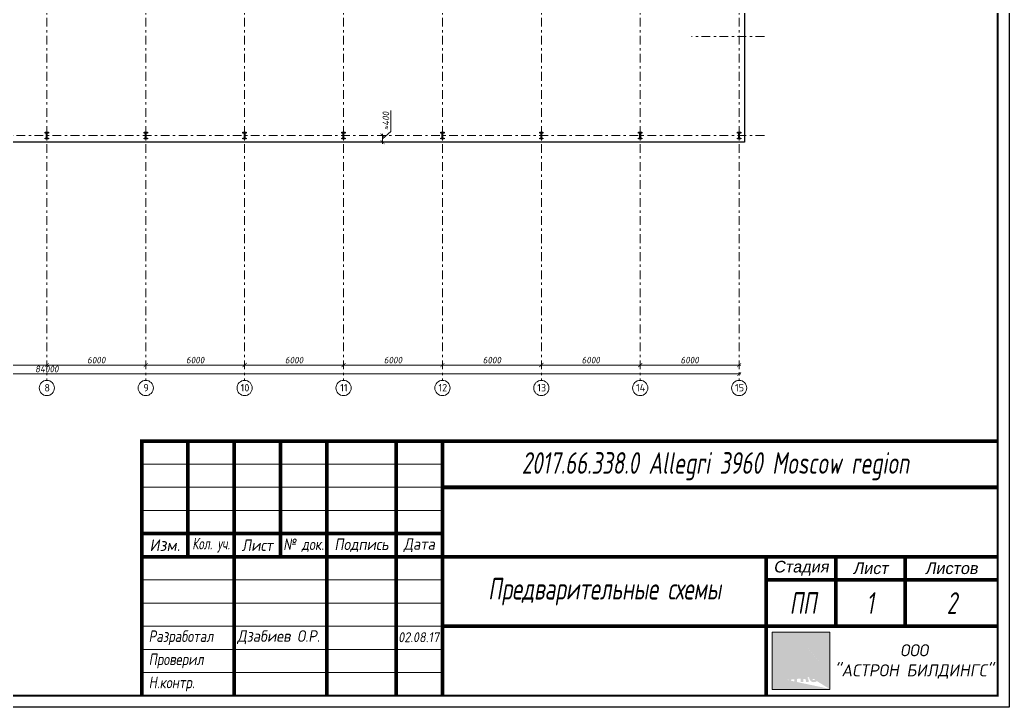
# Model space of a CAD drawing. Header units: millimetres. Extents: x -2648 to 2168491, y -277796 to 297800.
# Drawn here: x 65486 to 125510, y -230548 to -188866 of the extents above; entities that cross this region are included whole.
import ezdxf
from ezdxf.enums import TextEntityAlignment as Align

# ---------------------------------------------------------------- set-up
doc = ezdxf.new("R2010")
doc.units = ezdxf.units.MM
doc.linetypes.add('Штрихштриховая', pattern=[1093.611073, 529.166651, -211.666656, 141.111112, -211.666656])
doc.layers.get('0').update_dxf_attribs({"lineweight": 0})
doc.layers.get('Defpoints').update_dxf_attribs({"color": 252})
doc.layers.add('Axes', color=1, linetype='Continuous')
doc.layers.add('Dimension', color=162, linetype='Continuous', lineweight=25)
doc.layers.add('я_12', color=1, linetype='Continuous', lineweight=20)
doc.styles.add('Лена', font='isocpeur.ttf', dxfattribs={"oblique": 10})
doc.dimstyles.new('S-100', dxfattribs={"dimscale": 100, "dimtxt": 1, "dimasz": 1.5, "dimexe": 1, "dimexo": 1, "dimgap": 1, "dimtad": 1, "dimdec": 0, "dimzin": 0, "dimdsep": 46, "dimtxsty": 'Лена', "dimblk": 'ARCHTICK', "dimcen": 2, "dimdle": 1, "dimclrd": 256, "dimclre": 256, "dimclrt": 256, "dimadec": 0, "dimazin": 0, "dimtfac": 1, "dimtdec": 0, "dimtmove": 1, "dimatfit": 2, "dimfxl": 1, "dimtolj": 1, "dimtzin": 0, "dimlwd": 20, "dimlwe": 20, "dimarcsym": 0})

# ---------------------------------------------------------------- blocks, each defined once
blk = doc.blocks.new('ASTRON_Stamp')
h = blk.add_hatch(color=150)
h.paths.add_polyline_path([(9.94, 4.84), (10.26, 4.88), (10.58, 4.84), (10.85, 4.7), (11.05, 4.49), (11.18, 4.22), (11.22, 3.89), (11.18, 3.57), (11.05, 3.29), (10.85, 3.08), (10.58, 2.95), (10.26, 2.9), (9.94, 2.95), (9.68, 3.08), (9.47, 3.29), (9.35, 3.56), (9.3, 3.89), (9.35, 4.22), (9.47, 4.49), (9.68, 4.7)], flags=16)
h.paths.add_polyline_path([(4.57, 4.88), (4.34, 4.86), (4.13, 4.79), (3.96, 4.67), (3.85, 4.49), (3.81, 4.26), (3.84, 4.06), (3.95, 3.92), (4.09, 3.83), (4.27, 3.76), (4.62, 3.66), (4.73, 3.62), (4.81, 3.58), (4.85, 3.54), (4.86, 3.49), (4.84, 3.42), (4.8, 3.37), (4.74, 3.34), (4.68, 3.33), (4.62, 3.32), (4.55, 3.32), (4.48, 3.34), (4.42, 3.36), (4.37, 3.4), (4.34, 3.46), (4.33, 3.48), (4.32, 3.53), (4.32, 3.55), (4.32, 3.58), (3.73, 3.58), (3.8, 3.28), (3.97, 3.08), (4.18, 2.96), (4.4, 2.91), (4.57, 2.9), (4.82, 2.92), (5.06, 2.99), (5.26, 3.11), (5.39, 3.3), (5.44, 3.55), (5.41, 3.74), (5.33, 3.87), (5.21, 3.98), (5.07, 4.05), (4.91, 4.1), (4.6, 4.18), (4.48, 4.22), (4.39, 4.27), (4.36, 4.34), (4.37, 4.39), (4.41, 4.43), (4.46, 4.45), (4.52, 4.46), (4.57, 4.47), (4.6, 4.46), (4.64, 4.46), (4.68, 4.45), (4.71, 4.44), (4.74, 4.42), (4.77, 4.4), (4.79, 4.37), (4.8, 4.34), (4.81, 4.31), (4.81, 4.27), (5.36, 4.27), (5.31, 4.51), (5.19, 4.68), (5.02, 4.8), (4.81, 4.86)], flags=16)
h.paths.add_polyline_path([(1.3, 1.3), (1.3, 13.7), (13.7, 13.7), (13.7, 1.3)])
h.paths.add_polyline_path([(12.61, 2.94), (13.18, 2.94), (13.18, 4.84), (12.63, 4.84), (12.63, 3.81), (12.07, 4.84), (11.47, 4.84), (11.47, 2.94), (12.02, 2.94), (12.02, 3.99)], flags=16)
h.paths.add_polyline_path([(10.17, 4.4), (10.26, 4.41), (10.36, 4.4), (10.46, 4.35), (10.55, 4.26), (10.62, 4.11), (10.64, 3.89), (10.62, 3.68), (10.55, 3.53), (10.46, 3.43), (10.36, 3.39), (10.26, 3.37), (10.17, 3.39), (10.07, 3.43), (9.98, 3.53), (9.91, 3.68), (9.89, 3.89), (9.91, 4.11), (9.98, 4.26), (10.07, 4.35)], flags=0)
h.paths.add_polyline_path([(8.28, 4.01), (7.98, 4.01), (7.98, 4.39), (8.25, 4.39), (8.37, 4.38), (8.45, 4.35), (8.5, 4.31), (8.53, 4.26), (8.54, 4.2), (8.52, 4.11), (8.48, 4.06), (8.42, 4.03), (8.35, 4.01)], flags=0)
h.paths.add_polyline_path([(9.18, 2.94), (9.15, 3.01), (9.14, 3.1), (9.13, 3.19), (9.12, 3.35), (9.1, 3.48), (9.06, 3.6), (9, 3.7), (8.93, 3.77), (8.84, 3.82), (8.94, 3.88), (9.02, 3.96), (9.08, 4.07), (9.11, 4.18), (9.12, 4.3), (9.09, 4.49), (9, 4.64), (8.86, 4.75), (8.69, 4.82), (8.5, 4.84), (7.39, 4.84), (7.39, 2.94), (7.98, 2.94), (7.98, 3.6), (8.29, 3.6), (8.4, 3.58), (8.47, 3.53), (8.52, 3.44), (8.54, 3.34), (8.56, 3.12), (8.58, 3), (8.6, 2.94)], flags=16)
h.paths.add_polyline_path([(5.53, 4.35), (5.53, 4.84), (7.18, 4.84), (7.18, 4.35), (6.65, 4.35), (6.65, 2.94), (6.06, 2.94), (6.06, 4.35)], flags=16)
h.paths.add_polyline_path([(2.92, 3.62), (2.75, 4.21), (2.56, 3.62)], flags=0)
h.paths.add_polyline_path([(1.77, 2.94), (2.35, 2.94), (2.44, 3.21), (3.04, 3.21), (3.12, 2.94), (3.72, 2.94), (3.03, 4.84), (2.46, 4.84)], flags=16)
h.paths.add_polyline_path([(7.47, 12.14), (13.18, 5.31), (10.93, 5.31), (10.93, 7.99), (7.47, 9.21), (4.01, 7.99), (4.01, 5.31), (1.77, 5.31)], flags=16)
edge = h.paths.add_edge_path(flags=16)
edge.add_line((10.07, 3.43), (10.02, 3.49))
edge.add_line((8.51, 4.3), (8.48, 4.33))
edge.add_line((8.87, 3.8), (8.85, 3.83))
edge.add_line((4.39, 3.39), (4.37, 3.41))
edge.add_line((13.41, 1.52), (13.47, 1.58))
edge.add_line((10.45, 3.43), (10.55, 3.53))
edge.add_line((8.84, 3.82), (8.86, 3.83))
at = {"layer": 'Defpoints'}
h = blk.add_hatch(color=255, dxfattribs=at)
h.paths.add_polyline_path([(7.47, 12.14), (4.01, 7.99), (4.01, 7.99), (7.47, 9.21), (10.93, 7.99)])
h.paths.add_polyline_path([(4.01, 5.31), (1.77, 5.31), (4.01, 7.99)])
h.paths.add_polyline_path([(10.93, 7.99), (10.93, 5.31), (13.18, 5.31)])
h.paths.add_polyline_path([(3.03, 4.84), (2.46, 4.84), (1.77, 2.94), (2.35, 2.94), (2.44, 3.21), (3.04, 3.21), (3.12, 2.94), (3.72, 2.94)])
h.paths.add_polyline_path([(2.92, 3.62), (2.56, 3.62), (2.75, 4.21)], flags=16)
h.paths.add_polyline_path([(5.07, 4.05), (4.91, 4.1), (4.6, 4.18), (4.48, 4.22), (4.39, 4.27), (4.36, 4.34), (4.37, 4.39), (4.41, 4.43), (4.46, 4.45), (4.52, 4.46), (4.57, 4.47), (4.6, 4.46), (4.64, 4.46), (4.68, 4.45), (4.71, 4.44), (4.74, 4.42), (4.77, 4.4), (4.79, 4.37), (4.8, 4.34), (4.81, 4.31), (4.81, 4.27), (5.36, 4.27), (5.31, 4.51), (5.19, 4.68), (5.02, 4.8), (4.81, 4.86), (4.57, 4.88), (4.34, 4.86), (4.13, 4.79), (3.96, 4.67), (3.85, 4.49), (3.81, 4.26), (3.84, 4.06), (3.95, 3.92), (4.09, 3.83), (4.27, 3.76), (4.62, 3.66), (4.73, 3.62), (4.81, 3.58), (4.85, 3.54), (4.86, 3.49), (4.84, 3.42), (4.8, 3.37), (4.74, 3.34), (4.68, 3.33), (4.62, 3.32), (4.55, 3.32), (4.48, 3.34), (4.42, 3.36), (4.37, 3.4), (4.33, 3.47), (4.32, 3.54), (4.32, 3.58), (3.73, 3.58), (3.8, 3.28), (3.97, 3.08), (4.18, 2.96), (4.4, 2.91), (4.57, 2.9), (4.82, 2.92), (5.06, 2.99), (5.26, 3.11), (5.39, 3.3), (5.44, 3.55), (5.41, 3.74), (5.33, 3.87), (5.21, 3.98)])
h.paths.add_polyline_path([(6.65, 4.35), (7.18, 4.35), (7.18, 4.84), (5.53, 4.84), (5.53, 4.35), (6.06, 4.35), (6.06, 2.94), (6.65, 2.94)])
h.paths.add_polyline_path([(9.12, 4.3), (9.09, 4.49), (9, 4.64), (8.86, 4.75), (8.69, 4.82), (8.5, 4.84), (7.39, 4.84), (7.39, 2.94), (7.98, 2.94), (7.98, 3.6), (8.29, 3.6), (8.4, 3.58), (8.47, 3.53), (8.52, 3.44), (8.54, 3.34), (8.56, 3.12), (8.58, 3), (8.6, 2.94), (9.18, 2.94), (9.15, 3.01), (9.14, 3.1), (9.13, 3.19), (9.12, 3.35), (9.1, 3.48), (9.06, 3.6), (9, 3.7), (8.93, 3.77), (8.84, 3.82), (8.94, 3.88), (9.02, 3.96), (9.08, 4.07), (9.11, 4.18)])
h.paths.add_polyline_path([(8.54, 4.2), (8.52, 4.11), (8.48, 4.06), (8.42, 4.03), (8.35, 4.01), (8.28, 4.01), (7.98, 4.01), (7.98, 4.39), (8.25, 4.39), (8.37, 4.38), (8.45, 4.35), (8.5, 4.31), (8.53, 4.26)], flags=16)
h.paths.add_polyline_path([(11.18, 4.22), (11.05, 4.49), (10.85, 4.7), (10.58, 4.84), (10.26, 4.88), (9.94, 4.84), (9.68, 4.7), (9.47, 4.49), (9.35, 4.22), (9.3, 3.89), (9.35, 3.56), (9.47, 3.29), (9.68, 3.08), (9.94, 2.95), (10.26, 2.9), (10.58, 2.95), (10.85, 3.08), (11.05, 3.29), (11.18, 3.57), (11.22, 3.89)])
h.paths.add_polyline_path([(9.91, 4.11), (9.98, 4.26), (10.07, 4.35), (10.17, 4.4), (10.26, 4.41), (10.36, 4.4), (10.46, 4.35), (10.55, 4.26), (10.62, 4.11), (10.64, 3.89), (10.62, 3.68), (10.55, 3.53), (10.46, 3.43), (10.36, 3.39), (10.26, 3.37), (10.17, 3.39), (10.07, 3.43), (9.98, 3.53), (9.91, 3.68), (9.89, 3.89)], flags=16)
h.paths.add_polyline_path([(12.07, 4.84), (11.47, 4.84), (11.47, 2.94), (12.02, 2.94), (12.02, 3.99), (12.61, 2.94), (13.18, 2.94), (13.18, 4.84), (12.63, 4.84), (12.63, 3.81)])
at = {"color": 152, "lineweight": 9}
for p, q in [((1.3, 13.7), (1.3, 1.3)), ((13.7, 13.7), (1.3, 13.7)), ((13.7, 13.7), (13.7, 1.3)), ((13.7, 1.3), (1.3, 1.3))]:
    blk.add_line(p, q, dxfattribs=at)
at = {"insert": (31.96, 7.36), "char_height": 2.6, "attachment_point": 5, "style": 'Лена'}
blk.add_mtext_dynamic_manual_height_columns('ООО \\P"АСТРОН БИЛДИНГС"', width=36.2279, gutter_width=85.23, heights=[0], dxfattribs=at)
blk = doc.blocks.new('_ArchTick')
at = {"color": 0, "linetype": 'ByBlock', "const_width": 0.15}
blk.add_lwpolyline([(-0.5, -0.5), (0.5, 0.5)], dxfattribs=at)
blk = doc.blocks.new('*D262')
at = {"layer": 'Defpoints', "color": 0, "lineweight": -2, "ltscale": 100, "transparency": 16777216}
for p in [(25127, -209701), (109127, -209701), (109127, -210341)]:
    blk.add_point(p, dxfattribs=at)
at = {"layer": 'Dimension', "lineweight": 20, "ltscale": 100, "transparency": 16777216}
for p, q in [((25027, -210341), (109227, -210341)), ((25127, -210241), (25127, -210441)), ((109127, -210241), (109127, -210441))]:
    blk.add_line(p, q, dxfattribs=at)
at = {"layer": 'Dimension', "lineweight": 20, "ltscale": 100, "transparency": 16777216, "xscale": 250, "yscale": 250, "zscale": 250, "rotation": 180}
blk.add_blockref('_ArchTick', (25127, -210341), dxfattribs=at)
at = {"layer": 'Dimension', "lineweight": 20, "ltscale": 100, "transparency": 16777216, "xscale": 250, "yscale": 250, "zscale": 250}
blk.add_blockref('_ArchTick', (109127, -210341), dxfattribs=at)
at = {"layer": 'Dimension', "lineweight": -2, "ltscale": 100, "transparency": 16777216, "insert": (67127, -210041), "char_height": 400, "attachment_point": 5, "style": 'Лена'}
blk.add_mtext('\\A1;84000', dxfattribs=at)
blk = doc.blocks.new('*D277')
at = {"layer": 'Defpoints', "color": 0, "lineweight": -2, "ltscale": 100, "transparency": 16777216}
for p in [(67127, -209644), (67127, -209801), (61127, -210422)]:
    blk.add_point(p, dxfattribs=at)
at = {"layer": 'Dimension', "lineweight": 20, "ltscale": 100, "transparency": 16777216}
for p, q in [((61027, -209801), (67227, -209801)), ((61127, -209901), (61127, -209701)), ((67127, -209744), (67127, -209901))]:
    blk.add_line(p, q, dxfattribs=at)
at = {"layer": 'Dimension', "lineweight": 20, "ltscale": 100, "transparency": 16777216, "xscale": 250, "yscale": 250, "zscale": 250, "rotation": 180}
blk.add_blockref('_ArchTick', (61127, -209801), dxfattribs=at)
at = {"layer": 'Dimension', "lineweight": 20, "ltscale": 100, "transparency": 16777216, "xscale": 250, "yscale": 250, "zscale": 250}
blk.add_blockref('_ArchTick', (67127, -209801), dxfattribs=at)
at = {"layer": 'Dimension', "lineweight": -2, "ltscale": 100, "transparency": 16777216, "insert": (64127, -209501), "char_height": 400, "attachment_point": 5, "style": 'Лена'}
blk.add_mtext('\\A1;6000', dxfattribs=at)
blk = doc.blocks.new('*D278')
at = {"layer": 'Defpoints', "color": 0, "lineweight": -2, "ltscale": 100, "transparency": 16777216}
for p in [(73127, -209644), (73127, -209801), (67127, -210422)]:
    blk.add_point(p, dxfattribs=at)
at = {"layer": 'Dimension', "lineweight": 20, "ltscale": 100, "transparency": 16777216}
for p, q in [((67027, -209801), (73227, -209801)), ((67127, -209901), (67127, -209701)), ((73127, -209744), (73127, -209901))]:
    blk.add_line(p, q, dxfattribs=at)
at = {"layer": 'Dimension', "lineweight": 20, "ltscale": 100, "transparency": 16777216, "xscale": 250, "yscale": 250, "zscale": 250, "rotation": 180}
blk.add_blockref('_ArchTick', (67127, -209801), dxfattribs=at)
at = {"layer": 'Dimension', "lineweight": 20, "ltscale": 100, "transparency": 16777216, "xscale": 250, "yscale": 250, "zscale": 250}
blk.add_blockref('_ArchTick', (73127, -209801), dxfattribs=at)
at = {"layer": 'Dimension', "lineweight": -2, "ltscale": 100, "transparency": 16777216, "insert": (70127, -209501), "char_height": 400, "attachment_point": 5, "style": 'Лена'}
blk.add_mtext('\\A1;6000', dxfattribs=at)
blk = doc.blocks.new('*D279')
at = {"layer": 'Defpoints', "color": 0, "lineweight": -2, "ltscale": 100, "transparency": 16777216}
for p in [(79127, -209644), (79127, -209801), (73127, -210422)]:
    blk.add_point(p, dxfattribs=at)
at = {"layer": 'Dimension', "lineweight": 20, "ltscale": 100, "transparency": 16777216}
for p, q in [((73027, -209801), (79227, -209801)), ((73127, -209901), (73127, -209701)), ((79127, -209744), (79127, -209901))]:
    blk.add_line(p, q, dxfattribs=at)
at = {"layer": 'Dimension', "lineweight": 20, "ltscale": 100, "transparency": 16777216, "xscale": 250, "yscale": 250, "zscale": 250, "rotation": 180}
blk.add_blockref('_ArchTick', (73127, -209801), dxfattribs=at)
at = {"layer": 'Dimension', "lineweight": 20, "ltscale": 100, "transparency": 16777216, "xscale": 250, "yscale": 250, "zscale": 250}
blk.add_blockref('_ArchTick', (79127, -209801), dxfattribs=at)
at = {"layer": 'Dimension', "lineweight": -2, "ltscale": 100, "transparency": 16777216, "insert": (76127, -209501), "char_height": 400, "attachment_point": 5, "style": 'Лена'}
blk.add_mtext('\\A1;6000', dxfattribs=at)
blk = doc.blocks.new('*D280')
at = {"layer": 'Defpoints', "color": 0, "lineweight": -2, "ltscale": 100, "transparency": 16777216}
for p in [(85127, -209644), (85127, -209801), (79127, -210422)]:
    blk.add_point(p, dxfattribs=at)
at = {"layer": 'Dimension', "lineweight": 20, "ltscale": 100, "transparency": 16777216}
for p, q in [((79027, -209801), (85227, -209801)), ((79127, -209901), (79127, -209701)), ((85127, -209744), (85127, -209901))]:
    blk.add_line(p, q, dxfattribs=at)
at = {"layer": 'Dimension', "lineweight": 20, "ltscale": 100, "transparency": 16777216, "xscale": 250, "yscale": 250, "zscale": 250, "rotation": 180}
blk.add_blockref('_ArchTick', (79127, -209801), dxfattribs=at)
at = {"layer": 'Dimension', "lineweight": 20, "ltscale": 100, "transparency": 16777216, "xscale": 250, "yscale": 250, "zscale": 250}
blk.add_blockref('_ArchTick', (85127, -209801), dxfattribs=at)
at = {"layer": 'Dimension', "lineweight": -2, "ltscale": 100, "transparency": 16777216, "insert": (82127, -209501), "char_height": 400, "attachment_point": 5, "style": 'Лена'}
blk.add_mtext('\\A1;6000', dxfattribs=at)
blk = doc.blocks.new('*D281')
at = {"layer": 'Defpoints', "color": 0, "lineweight": -2, "ltscale": 100, "transparency": 16777216}
for p in [(91127, -209644), (91127, -209801), (85127, -210422)]:
    blk.add_point(p, dxfattribs=at)
at = {"layer": 'Dimension', "lineweight": 20, "ltscale": 100, "transparency": 16777216}
for p, q in [((85027, -209801), (91227, -209801)), ((85127, -209901), (85127, -209701)), ((91127, -209744), (91127, -209901))]:
    blk.add_line(p, q, dxfattribs=at)
at = {"layer": 'Dimension', "lineweight": 20, "ltscale": 100, "transparency": 16777216, "xscale": 250, "yscale": 250, "zscale": 250, "rotation": 180}
blk.add_blockref('_ArchTick', (85127, -209801), dxfattribs=at)
at = {"layer": 'Dimension', "lineweight": 20, "ltscale": 100, "transparency": 16777216, "xscale": 250, "yscale": 250, "zscale": 250}
blk.add_blockref('_ArchTick', (91127, -209801), dxfattribs=at)
at = {"layer": 'Dimension', "lineweight": -2, "ltscale": 100, "transparency": 16777216, "insert": (88127, -209501), "char_height": 400, "attachment_point": 5, "style": 'Лена'}
blk.add_mtext('\\A1;6000', dxfattribs=at)
blk = doc.blocks.new('*D282')
at = {"layer": 'Defpoints', "color": 0, "lineweight": -2, "ltscale": 100, "transparency": 16777216}
for p in [(97127, -209644), (97127, -209801), (91127, -210422)]:
    blk.add_point(p, dxfattribs=at)
at = {"layer": 'Dimension', "lineweight": 20, "ltscale": 100, "transparency": 16777216}
for p, q in [((91027, -209801), (97227, -209801)), ((91127, -209901), (91127, -209701)), ((97127, -209744), (97127, -209901))]:
    blk.add_line(p, q, dxfattribs=at)
at = {"layer": 'Dimension', "lineweight": 20, "ltscale": 100, "transparency": 16777216, "xscale": 250, "yscale": 250, "zscale": 250, "rotation": 180}
blk.add_blockref('_ArchTick', (91127, -209801), dxfattribs=at)
at = {"layer": 'Dimension', "lineweight": 20, "ltscale": 100, "transparency": 16777216, "xscale": 250, "yscale": 250, "zscale": 250}
blk.add_blockref('_ArchTick', (97127, -209801), dxfattribs=at)
at = {"layer": 'Dimension', "lineweight": -2, "ltscale": 100, "transparency": 16777216, "insert": (94127, -209501), "char_height": 400, "attachment_point": 5, "style": 'Лена'}
blk.add_mtext('\\A1;6000', dxfattribs=at)
blk = doc.blocks.new('*D283')
at = {"layer": 'Defpoints', "color": 0, "lineweight": -2, "ltscale": 100, "transparency": 16777216}
for p in [(103127, -209644), (103127, -209801), (97127, -210422)]:
    blk.add_point(p, dxfattribs=at)
at = {"layer": 'Dimension', "lineweight": 20, "ltscale": 100, "transparency": 16777216}
for p, q in [((97027, -209801), (103227, -209801)), ((97127, -209901), (97127, -209701)), ((103127, -209744), (103127, -209901))]:
    blk.add_line(p, q, dxfattribs=at)
at = {"layer": 'Dimension', "lineweight": 20, "ltscale": 100, "transparency": 16777216, "xscale": 250, "yscale": 250, "zscale": 250, "rotation": 180}
blk.add_blockref('_ArchTick', (97127, -209801), dxfattribs=at)
at = {"layer": 'Dimension', "lineweight": 20, "ltscale": 100, "transparency": 16777216, "xscale": 250, "yscale": 250, "zscale": 250}
blk.add_blockref('_ArchTick', (103127, -209801), dxfattribs=at)
at = {"layer": 'Dimension', "lineweight": -2, "ltscale": 100, "transparency": 16777216, "insert": (100127, -209501), "char_height": 400, "attachment_point": 5, "style": 'Лена'}
blk.add_mtext('\\A1;6000', dxfattribs=at)
blk = doc.blocks.new('*D284')
at = {"layer": 'Defpoints', "color": 0, "lineweight": -2, "ltscale": 100, "transparency": 16777216}
for p in [(109127, -209644), (109127, -209801), (103127, -210422)]:
    blk.add_point(p, dxfattribs=at)
at = {"layer": 'Dimension', "lineweight": 20, "ltscale": 100, "transparency": 16777216}
for p, q in [((103027, -209801), (109227, -209801)), ((103127, -209901), (103127, -209701)), ((109127, -209744), (109127, -209901))]:
    blk.add_line(p, q, dxfattribs=at)
at = {"layer": 'Dimension', "lineweight": 20, "ltscale": 100, "transparency": 16777216, "xscale": 250, "yscale": 250, "zscale": 250, "rotation": 180}
blk.add_blockref('_ArchTick', (103127, -209801), dxfattribs=at)
at = {"layer": 'Dimension', "lineweight": 20, "ltscale": 100, "transparency": 16777216, "xscale": 250, "yscale": 250, "zscale": 250}
blk.add_blockref('_ArchTick', (109127, -209801), dxfattribs=at)
at = {"layer": 'Dimension', "lineweight": -2, "ltscale": 100, "transparency": 16777216, "insert": (106127, -209501), "char_height": 400, "attachment_point": 5, "style": 'Лена'}
blk.add_mtext('\\A1;6000', dxfattribs=at)
blk = doc.blocks.new('*D299')
at = {"layer": 'Defpoints', "color": 0, "lineweight": -2, "ltscale": 100, "transparency": 16777216}
for p in [(87022, -195886), (87497, -195886), (87022, -196286)]:
    blk.add_point(p, dxfattribs=at)
at = {"layer": 'Dimension', "lineweight": 20, "ltscale": 100, "transparency": 16777216}
for p, q in [((87997, -195640), (87997, -194360)), ((87497, -196086), (87997, -195640)), ((87397, -195886), (87597, -195886)), ((87497, -196386), (87497, -195786)), ((87397, -196286), (87597, -196286))]:
    blk.add_line(p, q, dxfattribs=at)
at = {"layer": 'Dimension', "lineweight": 20, "ltscale": 100, "transparency": 16777216, "xscale": 250, "yscale": 250, "zscale": 250}
for p, rotation in [((87497, -195886), 90), ((87497, -196286), 270)]:
    blk.add_blockref('_ArchTick', p, dxfattribs=dict(at, rotation=rotation))
at = {"layer": 'Dimension', "lineweight": -2, "ltscale": 100, "transparency": 16777216, "insert": (87697, -195000), "char_height": 400, "attachment_point": 5, "rotation": 90, "style": 'Лена'}
blk.add_mtext('\\A1;≈400', dxfattribs=at)

msp = doc.modelspace()

# ---------------------------------------------------------------- hatches: boundary and pattern name
at = {"lineweight": -2, "ltscale": 100}
h = msp.add_hatch(color=256, dxfattribs=at)
h.dxf.hatch_style = 1
h.paths.add_polyline_path([(67226.9, -195686.1), (67026.9, -195686.1), (67026.9, -195732.8), (67110.8, -195732.8), (67110.8, -196039.5), (67026.9, -196039.5), (67026.9, -196086.1), (67226.9, -196086.1), (67226.9, -196039.5), (67132.2, -196039.5), (67132.2, -195732.8), (67226.9, -195732.8)])
h = msp.add_hatch(color=256, dxfattribs=at)
h.dxf.hatch_style = 1
h.paths.add_polyline_path([(73226.9, -195686.1), (73026.9, -195686.1), (73026.9, -195732.8), (73110.8, -195732.8), (73110.8, -196039.5), (73026.9, -196039.5), (73026.9, -196086.1), (73226.9, -196086.1), (73226.9, -196039.5), (73132.2, -196039.5), (73132.2, -195732.8), (73226.9, -195732.8)])
h = msp.add_hatch(color=256, dxfattribs=at)
h.dxf.hatch_style = 1
h.paths.add_polyline_path([(79226.9, -195686.1), (79026.9, -195686.1), (79026.9, -195732.8), (79110.8, -195732.8), (79110.8, -196039.5), (79026.9, -196039.5), (79026.9, -196086.1), (79226.9, -196086.1), (79226.9, -196039.5), (79132.2, -196039.5), (79132.2, -195732.8), (79226.9, -195732.8)])
h = msp.add_hatch(color=256, dxfattribs=at)
h.dxf.hatch_style = 1
h.paths.add_polyline_path([(85226.9, -195686.1), (85026.9, -195686.1), (85026.9, -195732.8), (85110.8, -195732.8), (85110.8, -196039.5), (85026.9, -196039.5), (85026.9, -196086.1), (85226.9, -196086.1), (85226.9, -196039.5), (85132.2, -196039.5), (85132.2, -195732.8), (85226.9, -195732.8)])
h = msp.add_hatch(color=256, dxfattribs=at)
h.dxf.hatch_style = 1
h.paths.add_polyline_path([(91226.9, -195686.1), (91026.9, -195686.1), (91026.9, -195732.8), (91110.8, -195732.8), (91110.8, -196039.5), (91026.9, -196039.5), (91026.9, -196086.1), (91226.9, -196086.1), (91226.9, -196039.5), (91132.2, -196039.5), (91132.2, -195732.8), (91226.9, -195732.8)])
h = msp.add_hatch(color=256, dxfattribs=at)
h.dxf.hatch_style = 1
h.paths.add_polyline_path([(97226.9, -195686.1), (97026.9, -195686.1), (97026.9, -195732.8), (97110.8, -195732.8), (97110.8, -196039.5), (97026.9, -196039.5), (97026.9, -196086.1), (97226.9, -196086.1), (97226.9, -196039.5), (97132.2, -196039.5), (97132.2, -195732.8), (97226.9, -195732.8)])
h = msp.add_hatch(color=256, dxfattribs=at)
h.dxf.hatch_style = 1
h.paths.add_polyline_path([(103226.9, -195686.1), (103026.9, -195686.1), (103026.9, -195732.8), (103110.8, -195732.8), (103110.8, -196039.5), (103026.9, -196039.5), (103026.9, -196086.1), (103226.9, -196086.1), (103226.9, -196039.5), (103132.2, -196039.5), (103132.2, -195732.8), (103226.9, -195732.8)])
h = msp.add_hatch(color=256, dxfattribs=at)
h.dxf.hatch_style = 1
h.paths.add_polyline_path([(109226.9, -195686.1), (109026.9, -195686.1), (109026.9, -195732.8), (109110.8, -195732.8), (109110.8, -196039.5), (109026.9, -196039.5), (109026.9, -196086.1), (109226.9, -196086.1), (109226.9, -196039.5), (109132.2, -196039.5), (109132.2, -195732.8), (109226.9, -195732.8)])

# ---------------------------------------------------------------- linework, layer by layer
for p, q in [((75688.9, -214408.6), (75688.9, -221425.7)), ((78495.8, -214408.6), (78495.8, -229846.2)), ((81302.6, -214408.6), (81302.6, -221425.7)), ((84109.4, -214408.6), (84109.4, -229846.2)), ((88319.7, -214408.6), (88319.7, -229846.2)), ((91126.5, -214408.6), (91126.5, -229846.2)), ((72882.1, -215812), (91126.5, -215812)), ((72882.1, -217215.4), (91126.5, -217215.4)), ((91126.5, -217215.4), (124808.5, -217215.4)), ((72882.1, -218618.8), (91126.5, -218618.8)), ((72882.1, -220022.2), (91126.5, -220022.2)), ((72882.1, -221425.7), (91126.5, -221425.7)), ((91126.5, -221425.7), (110774.4, -221425.7)), ((110774.4, -221425.7), (124808.5, -221425.7)), ((110774.4, -221425.7), (110774.4, -229846.2)), ((114984.6, -221425.7), (114984.6, -225635.9)), ((119194.9, -221425.7), (119194.9, -225635.9)), ((72882.1, -222829.1), (91126.5, -222829.1)), ((110774.4, -222829.1), (124808.5, -222829.1)), ((72882.1, -224232.5), (91126.5, -224232.5)), ((72882.1, -225635.9), (91126.5, -225635.9)), ((91126.5, -225635.9), (124808.5, -225635.9)), ((72882.1, -227039.3), (91126.5, -227039.3)), ((72882.1, -228442.7), (91126.5, -228442.7))]:
    msp.add_line(p, q)
at = {"ltscale": 100, "const_width": 112.3}
msp.add_lwpolyline([(10430, -147886.6), (124808.5, -147886.6), (124808.5, -229846.2), (10430, -229846.2)], close=True, dxfattribs=at)
at = {"lineweight": -2, "ltscale": 100}
msp.add_lwpolyline([(24796.9, -153486.1), (109456.9, -153486.1), (109456.9, -196286.1), (61456.9, -196286.1), (61456.9, -208286.1), (24796.9, -208286.1)], close=True, dxfattribs=at)
for points in [[(67110.8, -195732.8), (67026.9, -195732.8), (67026.9, -195686.1), (67226.9, -195686.1), (67226.9, -195732.8), (67132.2, -195732.8)], [(67132.2, -196039.5), (67226.9, -196039.5), (67226.9, -196086.1), (67026.9, -196086.1), (67026.9, -196039.5), (67110.8, -196039.5)], [(67110.8, -196039.5), (67110.8, -195732.8)], [(67132.2, -195732.8), (67132.2, -196039.5)], [(73110.8, -195732.8), (73026.9, -195732.8), (73026.9, -195686.1), (73226.9, -195686.1), (73226.9, -195732.8), (73132.2, -195732.8)], [(73132.2, -196039.5), (73226.9, -196039.5), (73226.9, -196086.1), (73026.9, -196086.1), (73026.9, -196039.5), (73110.8, -196039.5)], [(73110.8, -196039.5), (73110.8, -195732.8)], [(73132.2, -195732.8), (73132.2, -196039.5)], [(79110.8, -195732.8), (79026.9, -195732.8), (79026.9, -195686.1), (79226.9, -195686.1), (79226.9, -195732.8), (79132.2, -195732.8)], [(79132.2, -196039.5), (79226.9, -196039.5), (79226.9, -196086.1), (79026.9, -196086.1), (79026.9, -196039.5), (79110.8, -196039.5)], [(79110.8, -196039.5), (79110.8, -195732.8)], [(79132.2, -195732.8), (79132.2, -196039.5)], [(85110.8, -195732.8), (85026.9, -195732.8), (85026.9, -195686.1), (85226.9, -195686.1), (85226.9, -195732.8), (85132.2, -195732.8)], [(85132.2, -196039.5), (85226.9, -196039.5), (85226.9, -196086.1), (85026.9, -196086.1), (85026.9, -196039.5), (85110.8, -196039.5)], [(85110.8, -196039.5), (85110.8, -195732.8)], [(85132.2, -195732.8), (85132.2, -196039.5)], [(91110.8, -195732.8), (91026.9, -195732.8), (91026.9, -195686.1), (91226.9, -195686.1), (91226.9, -195732.8), (91132.2, -195732.8)], [(91132.2, -196039.5), (91226.9, -196039.5), (91226.9, -196086.1), (91026.9, -196086.1), (91026.9, -196039.5), (91110.8, -196039.5)], [(91110.8, -196039.5), (91110.8, -195732.8)], [(91132.2, -195732.8), (91132.2, -196039.5)], [(97110.8, -195732.8), (97026.9, -195732.8), (97026.9, -195686.1), (97226.9, -195686.1), (97226.9, -195732.8), (97132.2, -195732.8)], [(97132.2, -196039.5), (97226.9, -196039.5), (97226.9, -196086.1), (97026.9, -196086.1), (97026.9, -196039.5), (97110.8, -196039.5)], [(97110.8, -196039.5), (97110.8, -195732.8)], [(97132.2, -195732.8), (97132.2, -196039.5)], [(103110.8, -195732.8), (103026.9, -195732.8), (103026.9, -195686.1), (103226.9, -195686.1), (103226.9, -195732.8), (103132.2, -195732.8)], [(103132.2, -196039.5), (103226.9, -196039.5), (103226.9, -196086.1), (103026.9, -196086.1), (103026.9, -196039.5), (103110.8, -196039.5)], [(103110.8, -196039.5), (103110.8, -195732.8)], [(103132.2, -195732.8), (103132.2, -196039.5)], [(109110.8, -195732.8), (109026.9, -195732.8), (109026.9, -195686.1), (109226.9, -195686.1), (109226.9, -195732.8), (109132.2, -195732.8)], [(109132.2, -196039.5), (109226.9, -196039.5), (109226.9, -196086.1), (109026.9, -196086.1), (109026.9, -196039.5), (109110.8, -196039.5)], [(109110.8, -196039.5), (109110.8, -195732.8)], [(109132.2, -195732.8), (109132.2, -196039.5)]]:
    msp.add_lwpolyline(points, dxfattribs=at)
at = {"ltscale": 100, "const_width": 224.5}
for points in [[(72882.1, -229846.2), (72882.1, -214408.6), (124808.5, -214408.6)], [(75688.9, -214408.6), (75688.9, -221425.7)], [(78495.8, -214408.6), (78495.8, -229846.2)], [(81302.6, -214408.6), (81302.6, -221425.7)], [(84109.4, -214408.6), (84109.4, -229846.2)], [(88319.7, -214408.6), (88319.7, -229846.2)], [(91126.5, -214408.6), (91126.5, -229846.2)], [(91126.5, -217215.4), (124808.5, -217215.4)], [(91126.5, -220022.2), (72882.1, -220022.2)], [(72882.1, -221425.7), (91126.5, -221425.7)], [(91126.5, -221425.7), (124808.5, -221425.7)], [(110774.4, -221425.7), (110774.4, -229846.2)], [(114984.6, -221425.7), (114984.6, -225635.9)], [(119194.9, -221425.7), (119194.9, -225635.9)], [(110774.4, -222829.1), (124808.5, -222829.1)], [(91087.4, -225635.9), (124808.5, -225635.9)]]:
    msp.add_lwpolyline(points, dxfattribs=at)
msp.add_lwpolyline([(72882.1, -214408.6), (124808.5, -214408.6), (124808.5, -229846.2), (72882.1, -229846.2)], close=True)
at = {"layer": 'Defpoints'}
msp.add_lwpolyline([(7623.2, -147184.9), (125510.3, -147184.9), (125510.3, -230547.9), (7623.2, -230547.9)], close=True, dxfattribs=at)
at = {"layer": 'я_12', "linetype": 'Штрихштриховая'}
for p, q in [((67126.9, -153753.3), (67126.9, -210730.7)), ((73126.9, -153753.3), (73126.9, -210730.7)), ((79126.9, -153753.3), (79126.9, -210730.7)), ((85126.9, -153753.3), (85126.9, -210730.7)), ((91126.9, -153753.3), (91126.9, -210730.7)), ((97126.9, -153753.3), (97126.9, -210730.7)), ((103126.9, -153753.3), (103126.9, -210730.7)), ((109126.9, -153753.3), (109126.9, -210730.7)), ((110655.9, -189886.1), (106240.4, -189886.1)), ((110655.9, -195886.1), (22671.7, -195886.1))]:
    msp.add_line(p, q, dxfattribs=at)
at = {"layer": 'я_12', "linetype": 'Continuous', "ltscale": 5}
for centre in [(67126.9, -211192.7), (73126.9, -211192.7), (79126.9, -211192.7), (85126.9, -211192.7), (91126.9, -211192.7), (97126.9, -211192.7), (103126.9, -211192.7), (109126.9, -211192.7)]:
    msp.add_circle(centre, 462, dxfattribs=at)

# ---------------------------------------------------------------- block references
at = {"xscale": 280.6834864242851, "yscale": 280.6834864242851, "zscale": 280.6834864242851}
msp.add_blockref('ASTRON_Stamp', (110774.4, -229846.2), dxfattribs=at)

# ---------------------------------------------------------------- texts
at = {"style": 'Лена'}
for s, insert, char_height, width, attachment_point in [('\\pxi0.6,qc,t5;{\\W0.7;2017.66.338.0 Allegri 3960 Moscow region}', (90251, -215936.7), 1309.856, 34080.647, 4), ('{\\W0.7;Кол. уч.}', (77092.4, -220723.9), 701.709, 2806.835, 5), ('Изм.', (74285.5, -220723.9), 701.71, 2806.835, 5), ('{\\W0.9;Лист}', (79899.2, -220723.9), 701.709, 2806.835, 5), ('{\\W0.8;№ док.}', (82706, -220723.9), 701.709, 2806.835, 5), ('{\\W0.9;Подпись}', (86214.6, -220723.9), 701.709, 4210.252, 5), ('{\\W0.9;Дата}', (89723.1, -220723.9), 701.709, 2806.835, 5), ('{\\fArial|b0|i0|c204|p34;Стадия}', (112879.5, -222127.4), 701.709, 4210.252, 5), ('{\\fArial|b0|i0|c204|p34;Лист}', (117089.8, -222127.4), 701.709, 4210.252, 5), ('{\\fArial|b0|i0|c204|p34;Листов}', (122001.7, -222127.4), 701.709, 5613.67, 5), ('\\pxi0.6;{\\W0.7;Предварительные схемы}', (93113.5, -223542.5), 1309.856, 32155.107, 4), ('\\pxi0.6;{\\W0.7;ПП}', (111403.5, -224233.2), 1309.856, 32155.107, 4), ('\\pxi0.6;{\\W0.7;1}', (116055.6, -224233.2), 1309.856, 32155.107, 4), ('\\pxi0.6;{\\W0.7;2}', (120933.5, -224233.2), 1309.856, 32155.107, 4), ('\\pxi0.6;{\\W0.8;Разработал}', (72882.1, -226337.6), 701.709, 5613.67, 4), ('{\\W0.9;Дзабиев О.Р.}', (78677, -226305.5), 701.709, 5613.67, 4), ('{\\W0.9;02.08.17}', (89683.9, -226305.5), 600.6, 2806.835, 5), ('\\pxi0.6;{\\W0.8;Проверил}', (72882.1, -227741), 701.709, 5613.67, 4), ('\\pxi0.6;{\\W0.8;Н.контр.}', (72882.1, -229144.4), 701.709, 5613.67, 4)]:
    msp.add_mtext(s, dxfattribs=dict(at, insert=insert, char_height=char_height, width=width, attachment_point=attachment_point))
at = {"layer": 'Axes', "style": 'Лена'}
for s, p in [('8', (67149.1, -211402.3)), ('9', (73149.1, -211402.3)), ('10', (79149.1, -211402.3)), ('11', (85149.1, -211402.3)), ('12', (91149.1, -211402.3)), ('13', (97149.1, -211402.3)), ('14', (103149.1, -211402.3)), ('15', (109149.1, -211402.3))]:
    msp.add_text(s, height=450, dxfattribs=at).set_placement(p, align=Align.CENTER)

# ---------------------------------------------------------------- dimensions: what is measured, and where the dimension line sits
at = {"layer": 'Dimension', "color": 1, "lineweight": -2, "ltscale": 100}
dim = msp.add_linear_dim(base=(87497.4, -195886.1), p1=(87022, -196286.1), p2=(87022, -195886.1), angle=90, text='≈<>', dimstyle='S-100', override={"dimtxt": 4, "dimasz": 2.5, "dimtxsty": 'Лена', "dimatfit": 3, "dimfxlon": 1}, dxfattribs=at)
dim.commit()
dim.dimension.update_dxf_attribs({"geometry": '*D299', "text_midpoint": (87997.4, -195539.9), "dimtype": 160})
for base, p1, p2, picture, middle in [((67126.9, -209800.7), (61126.9, -210422.2), (67126.9, -209643.5), '*D277', (64126.9, -209500.7)), ((73126.9, -209800.7), (67126.9, -210422.2), (73126.9, -209643.5), '*D278', (70126.9, -209500.7)), ((79126.9, -209800.7), (73126.9, -210422.2), (79126.9, -209643.5), '*D279', (76126.9, -209500.7)), ((85126.9, -209800.7), (79126.9, -210422.2), (85126.9, -209643.5), '*D280', (82126.9, -209500.7)), ((91126.9, -209800.7), (85126.9, -210422.2), (91126.9, -209643.5), '*D281', (88126.9, -209500.7)), ((97126.9, -209800.7), (91126.9, -210422.2), (97126.9, -209643.5), '*D282', (94126.9, -209500.7)), ((103126.9, -209800.7), (97126.9, -210422.2), (103126.9, -209643.5), '*D283', (100126.9, -209500.7)), ((109126.9, -209800.7), (103126.9, -210422.2), (109126.9, -209643.5), '*D284', (106126.9, -209500.7)), ((109126.9, -210341.5), (25126.9, -209700.7), (109126.9, -209700.7), '*D262', (67126.9, -210041.5))]:
    dim = msp.add_linear_dim(base=base, p1=p1, p2=p2, dimstyle='S-100', override={"dimtxt": 4, "dimasz": 2.5, "dimtxsty": 'Лена', "dimatfit": 3, "dimfxlon": 1}, dxfattribs=at)
    dim.commit()
    dim.dimension.update_dxf_attribs({"geometry": picture, "text_midpoint": middle})

doc.saveas('drawing.dxf')
